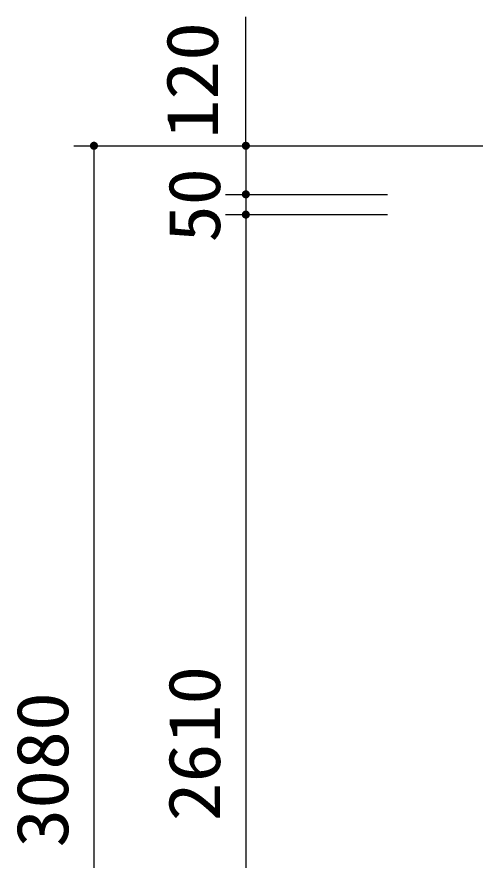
# Model space of a CAD drawing. Units: millimetres, scale not verified. Extents: x -14850 to 14850, y -10500 to 10500.
# Drawn here: x -1320 to -189, y -4973 to -2890 of the extents above; entities that cross this region are included whole.
import ezdxf
from ezdxf.enums import TextEntityAlignment as Align

# ---------------------------------------------------------------- set-up
doc = ezdxf.new("R2010")
doc.units = ezdxf.units.MM
doc.header["$LTSCALE"] = 50
doc.layers.add('0-1_躯体', color=3, linetype='Continuous', lineweight=25)
doc.layers.add('0-2_製作', color=5, linetype='Continuous', lineweight=25)
doc.styles.add('ＭＳ ゴシック', font='')
doc.styles.get('ＭＳ ゴシック').set_extended_font_data('MS Gothic')

msp = doc.modelspace()

# ---------------------------------------------------------------- linework, layer by layer
at = {"layer": '0-1_躯体', "color": 2}
for p, q in [((-754.59, -3208.61), (-754.59, -2890.21)), ((-1059.22, -3208.61), (371.64, -3208.61)), ((-804.59, -3328.61), (-405.22, -3328.61)), ((-754.59, -3328.61), (-754.59, -3378.61)), ((-804.59, -3378.61), (-405.22, -3378.61))]:
    msp.add_line(p, q, dxfattribs=at)
at = {"layer": '0-1_躯体', "color": 5}
for points in [[(-764.57, -3327.98), (-754.59, -3328.61), (-764.59, -3328.61)], [(-764.59, -3328.61), (-754.59, -3328.61), (-764.51, -3329.86)], [(-764.42, -3326.74), (-754.59, -3328.61), (-764.57, -3327.98)], [(-764.51, -3329.86), (-754.59, -3328.61), (-764.28, -3331.1)], [(-764.1, -3325.52), (-754.59, -3328.61), (-764.42, -3326.74)], [(-764.28, -3331.1), (-754.59, -3328.61), (-763.89, -3332.29)], [(-764.1, -3325.52), (-754.59, -3318.61), (-754.59, -3328.61)], [(-763.64, -3324.35), (-754.59, -3318.61), (-764.1, -3325.52)], [(-763.89, -3332.29), (-754.59, -3328.61), (-763.36, -3333.43)], [(-763.04, -3323.25), (-754.59, -3318.61), (-763.64, -3324.35)], [(-763.36, -3333.43), (-754.59, -3328.61), (-762.68, -3334.49)], [(-762.3, -3322.24), (-754.59, -3318.61), (-763.04, -3323.25)], [(-762.68, -3334.49), (-754.59, -3328.61), (-761.88, -3335.46)], [(-761.44, -3321.32), (-754.59, -3318.61), (-762.3, -3322.24)], [(-761.88, -3335.46), (-754.59, -3328.61), (-760.97, -3336.32)], [(-760.47, -3320.52), (-754.59, -3318.61), (-761.44, -3321.32)], [(-760.97, -3336.32), (-754.59, -3328.61), (-759.95, -3337.05)], [(-759.41, -3319.85), (-754.59, -3318.61), (-760.47, -3320.52)], [(-759.95, -3337.05), (-754.59, -3328.61), (-754.59, -3338.61)], [(-758.27, -3319.31), (-754.59, -3318.61), (-759.41, -3319.85)], [(-757.08, -3318.93), (-754.59, -3318.61), (-758.27, -3319.31)], [(-755.85, -3318.69), (-754.59, -3318.61), (-757.08, -3318.93)], [(-754.59, -3318.61), (-744.59, -3328.61), (-754.59, -3328.61)], [(-754.59, -3318.61), (-744.67, -3327.36), (-744.59, -3328.61)], [(-754.59, -3318.61), (-744.91, -3326.12), (-744.67, -3327.36)], [(-754.59, -3318.61), (-745.29, -3324.93), (-744.91, -3326.12)], [(-754.59, -3318.61), (-745.83, -3323.79), (-745.29, -3324.93)], [(-754.59, -3318.61), (-746.5, -3322.73), (-745.83, -3323.79)], [(-754.59, -3318.61), (-747.3, -3321.77), (-746.5, -3322.73)], [(-754.59, -3318.61), (-748.22, -3320.91), (-747.3, -3321.77)], [(-754.59, -3318.61), (-749.23, -3320.17), (-748.22, -3320.91)], [(-754.59, -3318.61), (-750.33, -3319.56), (-749.23, -3320.17)], [(-753.96, -3318.63), (-750.33, -3319.56), (-754.59, -3318.61)], [(-754.59, -3328.61), (-753.34, -3338.53), (-754.59, -3338.61)], [(-754.59, -3328.61), (-752.11, -3338.3), (-753.34, -3338.53)], [(-754.59, -3328.61), (-750.91, -3337.91), (-752.11, -3338.3)], [(-754.59, -3328.61), (-749.77, -3337.37), (-750.91, -3337.91)], [(-754.59, -3328.61), (-748.71, -3336.7), (-749.77, -3337.37)], [(-754.59, -3328.61), (-747.75, -3335.9), (-748.71, -3336.7)], [(-754.59, -3328.61), (-746.89, -3334.99), (-747.75, -3335.9)], [(-754.59, -3328.61), (-746.15, -3333.97), (-746.89, -3334.99)], [(-754.59, -3328.61), (-745.54, -3332.87), (-746.15, -3333.97)], [(-754.59, -3328.61), (-745.08, -3331.7), (-745.54, -3332.87)], [(-754.59, -3328.61), (-744.77, -3330.49), (-745.08, -3331.7)], [(-744.59, -3328.61), (-744.77, -3330.49), (-754.59, -3328.61)], [(-753.96, -3318.63), (-751.5, -3319.1), (-750.33, -3319.56)], [(-752.72, -3318.79), (-751.5, -3319.1), (-753.96, -3318.63)], [(-744.59, -3328.61), (-744.61, -3329.24), (-744.77, -3330.49)], [(-759.95, -3337.05), (-754.59, -3338.61), (-758.85, -3337.66)], [(-758.85, -3337.66), (-755.22, -3338.59), (-757.68, -3338.12)], [(-758.85, -3337.66), (-754.59, -3338.61), (-755.22, -3338.59)], [(-757.68, -3338.12), (-755.22, -3338.59), (-756.47, -3338.43)], [(-764.1, -3375.52), (-754.59, -3368.61), (-754.59, -3378.61)], [(-763.64, -3374.35), (-754.59, -3368.61), (-764.1, -3375.52)], [(-763.04, -3373.25), (-754.59, -3368.61), (-763.64, -3374.35)], [(-762.3, -3372.24), (-754.59, -3368.61), (-763.04, -3373.25)], [(-761.44, -3371.32), (-754.59, -3368.61), (-762.3, -3372.24)], [(-760.47, -3370.52), (-754.59, -3368.61), (-761.44, -3371.32)], [(-759.41, -3369.85), (-754.59, -3368.61), (-760.47, -3370.52)], [(-758.27, -3369.31), (-754.59, -3368.61), (-759.41, -3369.85)], [(-757.08, -3368.92), (-754.59, -3368.61), (-758.27, -3369.31)], [(-755.85, -3368.69), (-754.59, -3368.61), (-757.08, -3368.92)], [(-754.59, -3368.61), (-744.59, -3378.61), (-754.59, -3378.61)], [(-754.59, -3368.61), (-744.67, -3377.36), (-744.59, -3378.61)], [(-754.59, -3368.61), (-744.91, -3376.12), (-744.67, -3377.36)], [(-754.59, -3368.61), (-745.29, -3374.93), (-744.91, -3376.12)], [(-754.59, -3368.61), (-745.83, -3373.79), (-745.29, -3374.93)], [(-754.59, -3368.61), (-746.5, -3372.73), (-745.83, -3373.79)], [(-754.59, -3368.61), (-747.3, -3371.77), (-746.5, -3372.73)], [(-754.59, -3368.61), (-748.22, -3370.91), (-747.3, -3371.77)], [(-754.59, -3368.61), (-749.23, -3370.17), (-748.22, -3370.91)], [(-754.59, -3368.61), (-750.33, -3369.56), (-749.23, -3370.17)], [(-754.59, -3368.61), (-751.5, -3369.1), (-750.33, -3369.56)], [(-753.96, -3368.63), (-751.5, -3369.1), (-754.59, -3368.61)], [(-752.72, -3368.79), (-751.5, -3369.1), (-753.96, -3368.63)], [(-764.57, -3377.98), (-754.59, -3378.61), (-764.59, -3378.61)], [(-764.59, -3378.61), (-754.59, -3378.61), (-764.51, -3379.86)], [(-764.42, -3376.74), (-754.59, -3378.61), (-764.57, -3377.98)], [(-764.51, -3379.86), (-754.59, -3378.61), (-764.28, -3381.1)], [(-764.1, -3375.52), (-754.59, -3378.61), (-764.42, -3376.74)], [(-764.28, -3381.1), (-754.59, -3378.61), (-763.89, -3382.29)], [(-763.89, -3382.29), (-754.59, -3378.61), (-763.36, -3383.43)], [(-763.36, -3383.43), (-754.59, -3378.61), (-762.68, -3384.49)], [(-762.68, -3384.49), (-754.59, -3378.61), (-761.88, -3385.46)], [(-761.88, -3385.46), (-754.59, -3378.61), (-760.97, -3386.32)], [(-760.97, -3386.32), (-754.59, -3378.61), (-759.95, -3387.05)], [(-759.95, -3387.05), (-754.59, -3378.61), (-758.85, -3387.66)], [(-758.85, -3387.66), (-754.59, -3378.61), (-754.59, -3388.61)], [(-758.85, -3387.66), (-755.22, -3388.59), (-757.68, -3388.12)], [(-758.85, -3387.66), (-754.59, -3388.61), (-755.22, -3388.59)], [(-757.68, -3388.12), (-755.22, -3388.59), (-756.47, -3388.43)], [(-754.59, -3378.61), (-753.34, -3388.53), (-754.59, -3388.61)], [(-754.59, -3378.61), (-752.11, -3388.3), (-753.34, -3388.53)], [(-754.59, -3378.61), (-750.91, -3387.91), (-752.11, -3388.3)], [(-754.59, -3378.61), (-749.77, -3387.37), (-750.91, -3387.91)], [(-754.59, -3378.61), (-748.71, -3386.7), (-749.77, -3387.37)], [(-754.59, -3378.61), (-747.75, -3385.9), (-748.71, -3386.7)], [(-754.59, -3378.61), (-746.89, -3384.98), (-747.75, -3385.9)], [(-754.59, -3378.61), (-746.15, -3383.97), (-746.89, -3384.98)], [(-754.59, -3378.61), (-745.54, -3382.87), (-746.15, -3383.97)], [(-754.59, -3378.61), (-745.08, -3381.7), (-745.54, -3382.87)], [(-754.59, -3378.61), (-744.77, -3380.48), (-745.08, -3381.7)], [(-744.59, -3378.61), (-744.77, -3380.48), (-754.59, -3378.61)], [(-744.59, -3378.61), (-744.61, -3379.24), (-744.77, -3380.48)]]:
    msp.add_solid(points, dxfattribs=at)
at = {"layer": '0-2_製作', "color": 2}
for p, q in [((-1179.59, -3208.61), (-405.22, -3208.61)), ((-1129.59, -3208.61), (-1129.59, -6288.61)), ((-754.59, -3208.61), (-754.59, -3328.61)), ((-804.59, -3378.61), (-405.22, -3378.61)), ((-754.59, -3378.61), (-754.59, -5988.61))]:
    msp.add_line(p, q, dxfattribs=at)
at = {"layer": '0-2_製作'}
for points in [[(-1139.42, -3206.74), (-1129.59, -3208.61), (-1139.57, -3207.98)], [(-1139.1, -3205.52), (-1129.59, -3208.61), (-1139.42, -3206.74)], [(-1138.64, -3204.35), (-1129.59, -3208.61), (-1139.1, -3205.52)], [(-1138.64, -3204.35), (-1129.59, -3198.61), (-1129.59, -3208.61)], [(-1138.04, -3203.25), (-1129.59, -3198.61), (-1138.64, -3204.35)], [(-1137.3, -3202.24), (-1129.59, -3198.61), (-1138.04, -3203.25)], [(-1136.44, -3201.32), (-1129.59, -3198.61), (-1137.3, -3202.24)], [(-1135.47, -3200.52), (-1129.59, -3198.61), (-1136.44, -3201.32)], [(-1134.41, -3199.85), (-1129.59, -3198.61), (-1135.47, -3200.52)], [(-1133.27, -3199.31), (-1129.59, -3198.61), (-1134.41, -3199.85)], [(-1132.08, -3198.92), (-1129.59, -3198.61), (-1133.27, -3199.31)], [(-1130.85, -3198.69), (-1129.59, -3198.61), (-1132.08, -3198.92)], [(-1129.59, -3198.61), (-1119.59, -3208.61), (-1129.59, -3208.61)], [(-1129.59, -3198.61), (-1119.67, -3207.36), (-1119.59, -3208.61)], [(-1129.59, -3198.61), (-1119.91, -3206.12), (-1119.67, -3207.36)], [(-1129.59, -3198.61), (-1120.29, -3204.93), (-1119.91, -3206.12)], [(-1129.59, -3198.61), (-1120.83, -3203.79), (-1120.29, -3204.93)], [(-1129.59, -3198.61), (-1121.5, -3202.73), (-1120.83, -3203.79)], [(-1129.59, -3198.61), (-1122.3, -3201.77), (-1121.5, -3202.73)], [(-1129.59, -3198.61), (-1123.22, -3200.91), (-1122.3, -3201.77)], [(-1129.59, -3198.61), (-1124.23, -3200.17), (-1123.22, -3200.91)], [(-1128.96, -3198.63), (-1124.23, -3200.17), (-1129.59, -3198.61)], [(-1127.72, -3198.79), (-1124.23, -3200.17), (-1128.96, -3198.63)], [(-1127.72, -3198.79), (-1125.33, -3199.56), (-1124.23, -3200.17)], [(-1126.5, -3199.1), (-1125.33, -3199.56), (-1127.72, -3198.79)], [(-764.42, -3206.74), (-754.59, -3208.61), (-764.57, -3207.98)], [(-764.1, -3205.52), (-754.59, -3208.61), (-764.42, -3206.74)], [(-764.1, -3205.52), (-754.59, -3198.61), (-754.59, -3208.61)], [(-763.64, -3204.35), (-754.59, -3198.61), (-764.1, -3205.52)], [(-763.04, -3203.25), (-754.59, -3198.61), (-763.64, -3204.35)], [(-762.3, -3202.24), (-754.59, -3198.61), (-763.04, -3203.25)], [(-761.44, -3201.32), (-754.59, -3198.61), (-762.3, -3202.24)], [(-760.47, -3200.52), (-754.59, -3198.61), (-761.44, -3201.32)], [(-759.41, -3199.85), (-754.59, -3198.61), (-760.47, -3200.52)], [(-758.27, -3199.31), (-754.59, -3198.61), (-759.41, -3199.85)], [(-757.08, -3198.92), (-754.59, -3198.61), (-758.27, -3199.31)], [(-755.85, -3198.69), (-754.59, -3198.61), (-757.08, -3198.92)], [(-754.59, -3198.61), (-744.59, -3208.61), (-754.59, -3208.61)], [(-754.59, -3198.61), (-744.67, -3207.36), (-744.59, -3208.61)], [(-754.59, -3198.61), (-744.91, -3206.12), (-744.67, -3207.36)], [(-754.59, -3198.61), (-745.29, -3204.93), (-744.91, -3206.12)], [(-754.59, -3198.61), (-745.83, -3203.79), (-745.29, -3204.93)], [(-754.59, -3198.61), (-746.5, -3202.73), (-745.83, -3203.79)], [(-754.59, -3198.61), (-747.3, -3201.77), (-746.5, -3202.73)], [(-754.59, -3198.61), (-748.22, -3200.91), (-747.3, -3201.77)], [(-754.59, -3198.61), (-749.23, -3200.17), (-748.22, -3200.91)], [(-754.59, -3198.61), (-750.33, -3199.56), (-749.23, -3200.17)], [(-753.96, -3198.63), (-750.33, -3199.56), (-754.59, -3198.61)], [(-753.96, -3198.63), (-751.5, -3199.1), (-750.33, -3199.56)], [(-752.72, -3198.79), (-751.5, -3199.1), (-753.96, -3198.63)], [(-1139.57, -3207.98), (-1129.59, -3208.61), (-1139.59, -3208.61)], [(-1139.59, -3208.61), (-1129.59, -3208.61), (-1139.51, -3209.86)], [(-1139.51, -3209.86), (-1129.59, -3208.61), (-1139.28, -3211.1)], [(-1139.28, -3211.1), (-1129.59, -3208.61), (-1138.89, -3212.29)], [(-1138.89, -3212.29), (-1129.59, -3208.61), (-1138.36, -3213.43)], [(-1138.36, -3213.43), (-1129.59, -3208.61), (-1137.68, -3214.49)], [(-1137.68, -3214.49), (-1129.59, -3208.61), (-1136.88, -3215.46)], [(-1136.88, -3215.46), (-1129.59, -3208.61), (-1135.97, -3216.32)], [(-1135.97, -3216.32), (-1129.59, -3208.61), (-1129.59, -3218.61)], [(-1135.97, -3216.32), (-1130.22, -3218.59), (-1134.95, -3217.05)], [(-1135.97, -3216.32), (-1129.59, -3218.61), (-1130.22, -3218.59)], [(-1134.95, -3217.05), (-1131.47, -3218.43), (-1133.85, -3217.66)], [(-1134.95, -3217.05), (-1130.22, -3218.59), (-1131.47, -3218.43)], [(-1133.85, -3217.66), (-1131.47, -3218.43), (-1132.68, -3218.12)], [(-1129.59, -3208.61), (-1128.34, -3218.53), (-1129.59, -3218.61)], [(-1129.59, -3208.61), (-1127.11, -3218.3), (-1128.34, -3218.53)], [(-1129.59, -3208.61), (-1125.91, -3217.91), (-1127.11, -3218.3)], [(-1129.59, -3208.61), (-1124.77, -3217.37), (-1125.91, -3217.91)], [(-1129.59, -3208.61), (-1123.71, -3216.7), (-1124.77, -3217.37)], [(-1129.59, -3208.61), (-1122.75, -3215.9), (-1123.71, -3216.7)], [(-1129.59, -3208.61), (-1121.89, -3214.98), (-1122.75, -3215.9)], [(-1129.59, -3208.61), (-1121.15, -3213.97), (-1121.89, -3214.98)], [(-1129.59, -3208.61), (-1120.54, -3212.87), (-1121.15, -3213.97)], [(-1129.59, -3208.61), (-1120.08, -3211.7), (-1120.54, -3212.87)], [(-1119.59, -3208.61), (-1120.08, -3211.7), (-1129.59, -3208.61)], [(-1119.59, -3208.61), (-1119.77, -3210.48), (-1120.08, -3211.7)], [(-1119.59, -3208.61), (-1119.61, -3209.24), (-1119.77, -3210.48)], [(-764.57, -3207.98), (-754.59, -3208.61), (-764.59, -3208.61)], [(-764.59, -3208.61), (-754.59, -3208.61), (-764.51, -3209.86)], [(-764.51, -3209.86), (-754.59, -3208.61), (-764.28, -3211.1)], [(-764.28, -3211.1), (-754.59, -3208.61), (-763.89, -3212.29)], [(-763.89, -3212.29), (-754.59, -3208.61), (-763.36, -3213.43)], [(-763.36, -3213.43), (-754.59, -3208.61), (-762.68, -3214.49)], [(-762.68, -3214.49), (-754.59, -3208.61), (-761.88, -3215.46)], [(-761.88, -3215.46), (-754.59, -3208.61), (-760.97, -3216.32)], [(-760.97, -3216.32), (-754.59, -3208.61), (-759.95, -3217.05)], [(-759.95, -3217.05), (-754.59, -3208.61), (-754.59, -3218.61)], [(-759.95, -3217.05), (-754.59, -3218.61), (-758.85, -3217.66)], [(-758.85, -3217.66), (-755.22, -3218.59), (-757.68, -3218.12)], [(-758.85, -3217.66), (-754.59, -3218.61), (-755.22, -3218.59)], [(-757.68, -3218.12), (-755.22, -3218.59), (-756.47, -3218.43)], [(-754.59, -3208.61), (-753.34, -3218.53), (-754.59, -3218.61)], [(-754.59, -3208.61), (-752.11, -3218.3), (-753.34, -3218.53)], [(-754.59, -3208.61), (-750.91, -3217.91), (-752.11, -3218.3)], [(-754.59, -3208.61), (-749.77, -3217.37), (-750.91, -3217.91)], [(-754.59, -3208.61), (-748.71, -3216.7), (-749.77, -3217.37)], [(-754.59, -3208.61), (-747.75, -3215.9), (-748.71, -3216.7)], [(-754.59, -3208.61), (-746.89, -3214.98), (-747.75, -3215.9)], [(-754.59, -3208.61), (-746.15, -3213.97), (-746.89, -3214.98)], [(-754.59, -3208.61), (-745.54, -3212.87), (-746.15, -3213.97)], [(-754.59, -3208.61), (-745.08, -3211.7), (-745.54, -3212.87)], [(-754.59, -3208.61), (-744.77, -3210.48), (-745.08, -3211.7)], [(-744.59, -3208.61), (-744.77, -3210.48), (-754.59, -3208.61)], [(-744.59, -3208.61), (-744.61, -3209.24), (-744.77, -3210.48)], [(-764.1, -3375.52), (-754.59, -3368.61), (-754.59, -3378.61)], [(-763.64, -3374.35), (-754.59, -3368.61), (-764.1, -3375.52)], [(-763.04, -3373.25), (-754.59, -3368.61), (-763.64, -3374.35)], [(-762.3, -3372.24), (-754.59, -3368.61), (-763.04, -3373.25)], [(-761.44, -3371.32), (-754.59, -3368.61), (-762.3, -3372.24)], [(-760.47, -3370.52), (-754.59, -3368.61), (-761.44, -3371.32)], [(-759.41, -3369.85), (-754.59, -3368.61), (-760.47, -3370.52)], [(-758.27, -3369.31), (-754.59, -3368.61), (-759.41, -3369.85)], [(-757.08, -3368.92), (-754.59, -3368.61), (-758.27, -3369.31)], [(-755.85, -3368.69), (-754.59, -3368.61), (-757.08, -3368.92)], [(-754.59, -3368.61), (-744.59, -3378.61), (-754.59, -3378.61)], [(-754.59, -3368.61), (-744.67, -3377.36), (-744.59, -3378.61)], [(-754.59, -3368.61), (-744.91, -3376.12), (-744.67, -3377.36)], [(-754.59, -3368.61), (-745.29, -3374.93), (-744.91, -3376.12)], [(-754.59, -3368.61), (-745.83, -3373.79), (-745.29, -3374.93)], [(-754.59, -3368.61), (-746.5, -3372.73), (-745.83, -3373.79)], [(-754.59, -3368.61), (-747.3, -3371.77), (-746.5, -3372.73)], [(-754.59, -3368.61), (-748.22, -3370.91), (-747.3, -3371.77)], [(-754.59, -3368.61), (-749.23, -3370.17), (-748.22, -3370.91)], [(-754.59, -3368.61), (-750.33, -3369.56), (-749.23, -3370.17)], [(-754.59, -3368.61), (-751.5, -3369.1), (-750.33, -3369.56)], [(-753.96, -3368.63), (-751.5, -3369.1), (-754.59, -3368.61)], [(-752.72, -3368.79), (-751.5, -3369.1), (-753.96, -3368.63)], [(-764.57, -3377.98), (-754.59, -3378.61), (-764.59, -3378.61)], [(-764.59, -3378.61), (-754.59, -3378.61), (-764.51, -3379.86)], [(-764.42, -3376.74), (-754.59, -3378.61), (-764.57, -3377.98)], [(-764.51, -3379.86), (-754.59, -3378.61), (-764.28, -3381.1)], [(-764.1, -3375.52), (-754.59, -3378.61), (-764.42, -3376.74)], [(-764.28, -3381.1), (-754.59, -3378.61), (-763.89, -3382.29)], [(-763.89, -3382.29), (-754.59, -3378.61), (-763.36, -3383.43)], [(-763.36, -3383.43), (-754.59, -3378.61), (-762.68, -3384.49)], [(-762.68, -3384.49), (-754.59, -3378.61), (-761.88, -3385.46)], [(-761.88, -3385.46), (-754.59, -3378.61), (-760.97, -3386.32)], [(-760.97, -3386.32), (-754.59, -3378.61), (-759.95, -3387.05)], [(-759.95, -3387.05), (-754.59, -3378.61), (-758.85, -3387.66)], [(-758.85, -3387.66), (-754.59, -3378.61), (-754.59, -3388.61)], [(-758.85, -3387.66), (-755.22, -3388.59), (-757.68, -3388.12)], [(-758.85, -3387.66), (-754.59, -3388.61), (-755.22, -3388.59)], [(-757.68, -3388.12), (-755.22, -3388.59), (-756.47, -3388.43)], [(-754.59, -3378.61), (-753.34, -3388.53), (-754.59, -3388.61)], [(-754.59, -3378.61), (-752.11, -3388.3), (-753.34, -3388.53)], [(-754.59, -3378.61), (-750.91, -3387.91), (-752.11, -3388.3)], [(-754.59, -3378.61), (-749.77, -3387.37), (-750.91, -3387.91)], [(-754.59, -3378.61), (-748.71, -3386.7), (-749.77, -3387.37)], [(-754.59, -3378.61), (-747.75, -3385.9), (-748.71, -3386.7)], [(-754.59, -3378.61), (-746.89, -3384.98), (-747.75, -3385.9)], [(-754.59, -3378.61), (-746.15, -3383.97), (-746.89, -3384.98)], [(-754.59, -3378.61), (-745.54, -3382.87), (-746.15, -3383.97)], [(-754.59, -3378.61), (-745.08, -3381.7), (-745.54, -3382.87)], [(-754.59, -3378.61), (-744.77, -3380.48), (-745.08, -3381.7)], [(-744.59, -3378.61), (-744.77, -3380.48), (-754.59, -3378.61)], [(-744.59, -3378.61), (-744.61, -3379.24), (-744.77, -3380.48)]]:
    msp.add_solid(points, dxfattribs=at)

# ---------------------------------------------------------------- texts
at = {"layer": '0-1_躯体', "color": 4, "style": 'ＭＳ ゴシック', "width": 1.05}
msp.add_text('50', height=128.4, rotation=90, dxfattribs=at).set_placement((-779.59, -3447.36), align=Align.BOTTOM_LEFT)
at = {"layer": '0-2_製作', "color": 4, "style": 'ＭＳ ゴシック', "width": 1.1}
for s, p in [('120', (-784.77, -3191.04)), ('2610', (-779.59, -4877.36)), ('3080', (-1154.59, -4942.36))]:
    msp.add_text(s, height=128.4, rotation=90, dxfattribs=at).set_placement(p, align=Align.BOTTOM_LEFT)

doc.saveas('drawing.dxf')
